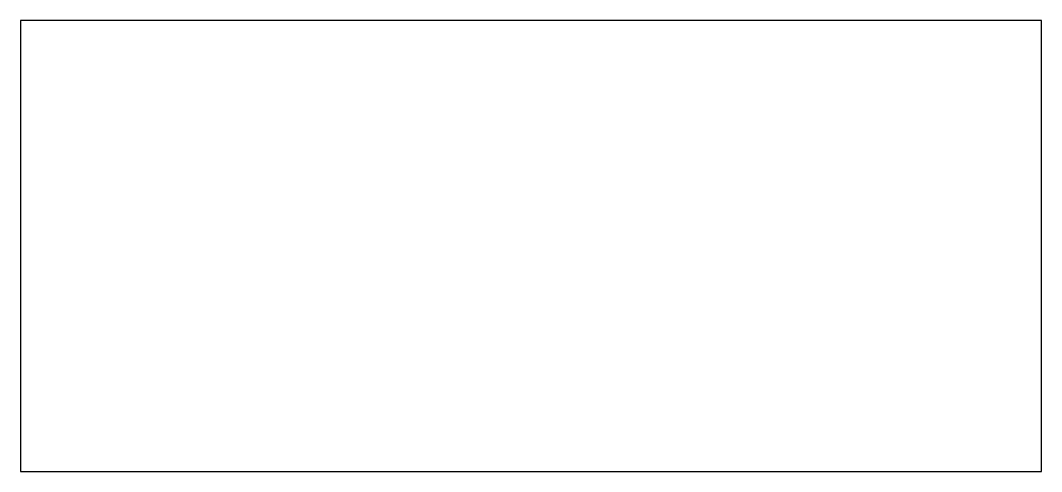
# Model space of a CAD drawing. Header units: metres. Extents: x 0 to 379, y 0 to 168.
import ezdxf

# ---------------------------------------------------------------- set-up
doc = ezdxf.new("R2010")
doc.units = ezdxf.units.M

msp = doc.modelspace()

# ---------------------------------------------------------------- linework, layer by layer
msp.add_lwpolyline([(0, 0), (379, 0), (379, 167.5), (0, 167.5)], close=True)

doc.saveas('drawing.dxf')
